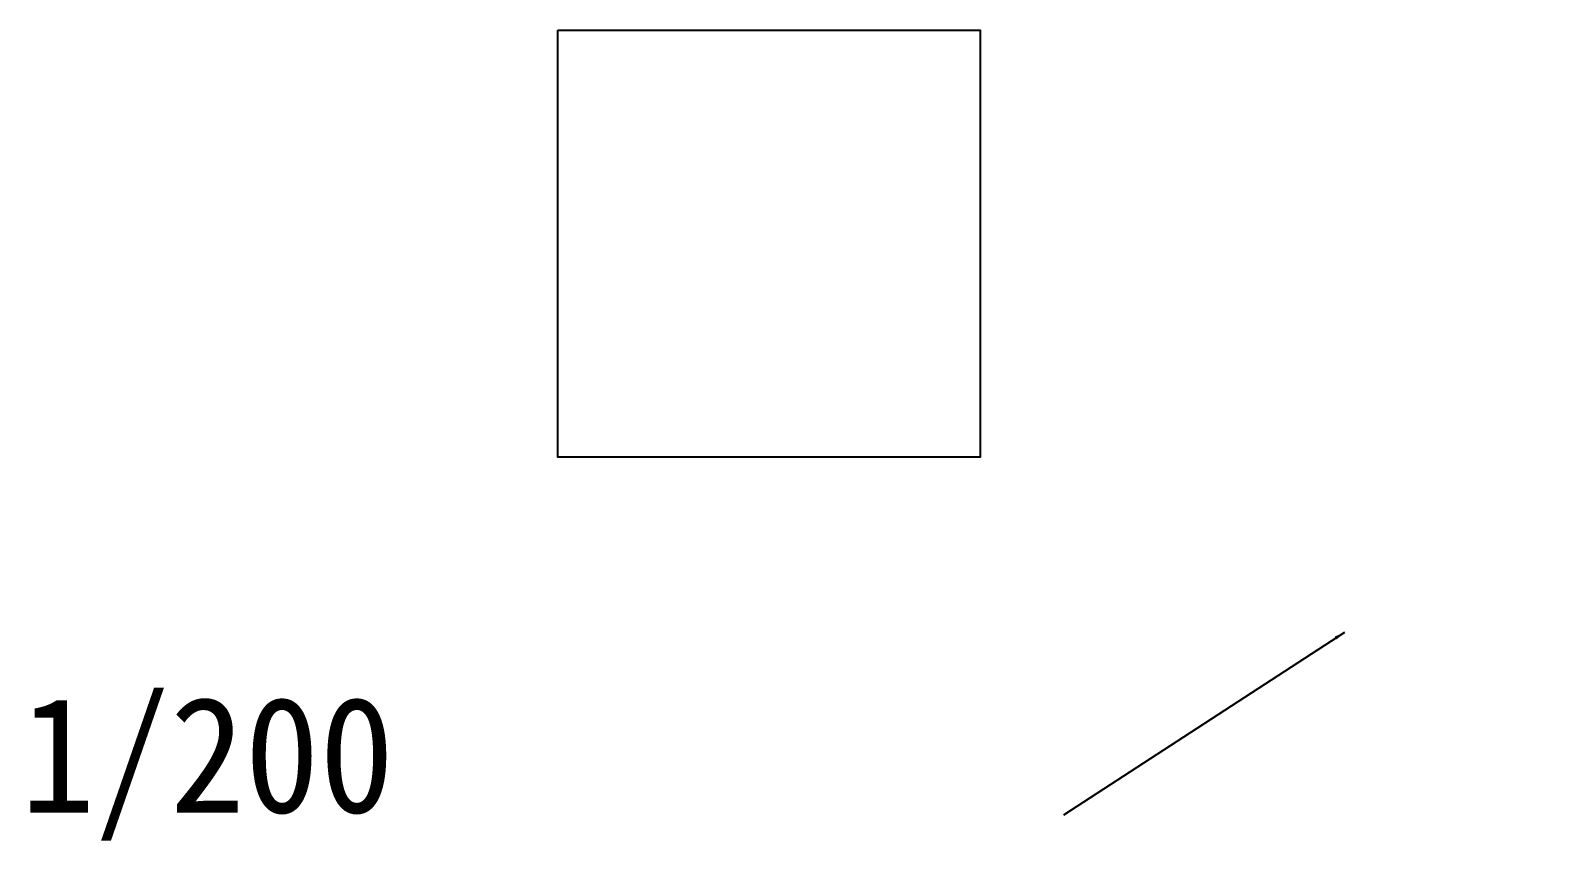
# Model space of a CAD drawing. Extents: x -230 to 157, y -3 to 160.
# Drawn here: x 67.7 to 154.7, y 113.6 to 160.3 of the extents above; entities that cross this region are included whole.
import ezdxf
from ezdxf.enums import TextEntityAlignment as Align

# ---------------------------------------------------------------- set-up
doc = ezdxf.new("R2010")
doc.units = 0
doc.header["$MEASUREMENT"] = 0
for name, color, linetype in [('TX-LINE', 2, 'CONTINUOUS'), ('TZ-LEAL', 1, 'CONTINUOUS'), ('TZ-TEX2', 3, 'CONTINUOUS'), ('TZ-TEXT', 6, 'CONTINUOUS')]:
    doc.layers.add(name, color=color, linetype=linetype)
doc.styles.get("Standard").update_dxf_attribs({"font": 'GulimChe.ttf'})
doc.dimstyles.new('D200', dxfattribs={"dimscale": 0.2, "dimtxt": 3, "dimasz": 3, "dimexe": 0.5, "dimexo": 0.5, "dimgap": 0.5, "dimtad": 1, "dimdec": 0, "dimzin": 1, "dimdsep": 46, "dimlunit": 6, "dimtxsty": 'Standard', "dimcen": 1, "dimclrd": 1, "dimclre": 1, "dimclrt": 3, "dimadec": 0, "dimazin": 0, "dimtfac": 1, "dimtdec": 0, "dimtix": 1, "dimtmove": 2, "dimatfit": 3, "dimfxl": 0, "dimtvp": 2, "dimlwd": -1, "dimlwe": -1, "dimarcsym": 0})

msp = doc.modelspace()

# ---------------------------------------------------------------- texts
at = {"layer": 'TZ-TEX2'}
msp.add_text('1/200', height=6.6667, dxfattribs=at).set_placement((77.885, 118.047), align=Align.MIDDLE)

# ---------------------------------------------------------------- leaders
at = {"layer": 'TZ-LEAL'}
msp.add_leader([(143.429, 125.647), (127.241, 115.103)], dimstyle='D200', dxfattribs=at)

# ---------------------------------------------------------------- wipeouts: each hides what was drawn before it
for points in [[(98.099, 160.348), (98.099, 135.735), (122.43, 135.735), (122.43, 160.348)], [(130.366, 160.348), (130.366, 135.735), (154.696, 135.735), (154.696, 160.348)]]:
    msp.add_wipeout(points).dxf.layer = 'TX-LINE'

# ---------------------------------------------------------------- next in the draw order: linework, layer by layer
at = {"layer": 'TZ-TEXT'}
msp.add_lwpolyline([(98.099, 160.348), (122.43, 160.348), (122.43, 135.735), (98.099, 135.735)], close=True, dxfattribs=at)

doc.saveas('drawing.dxf')
